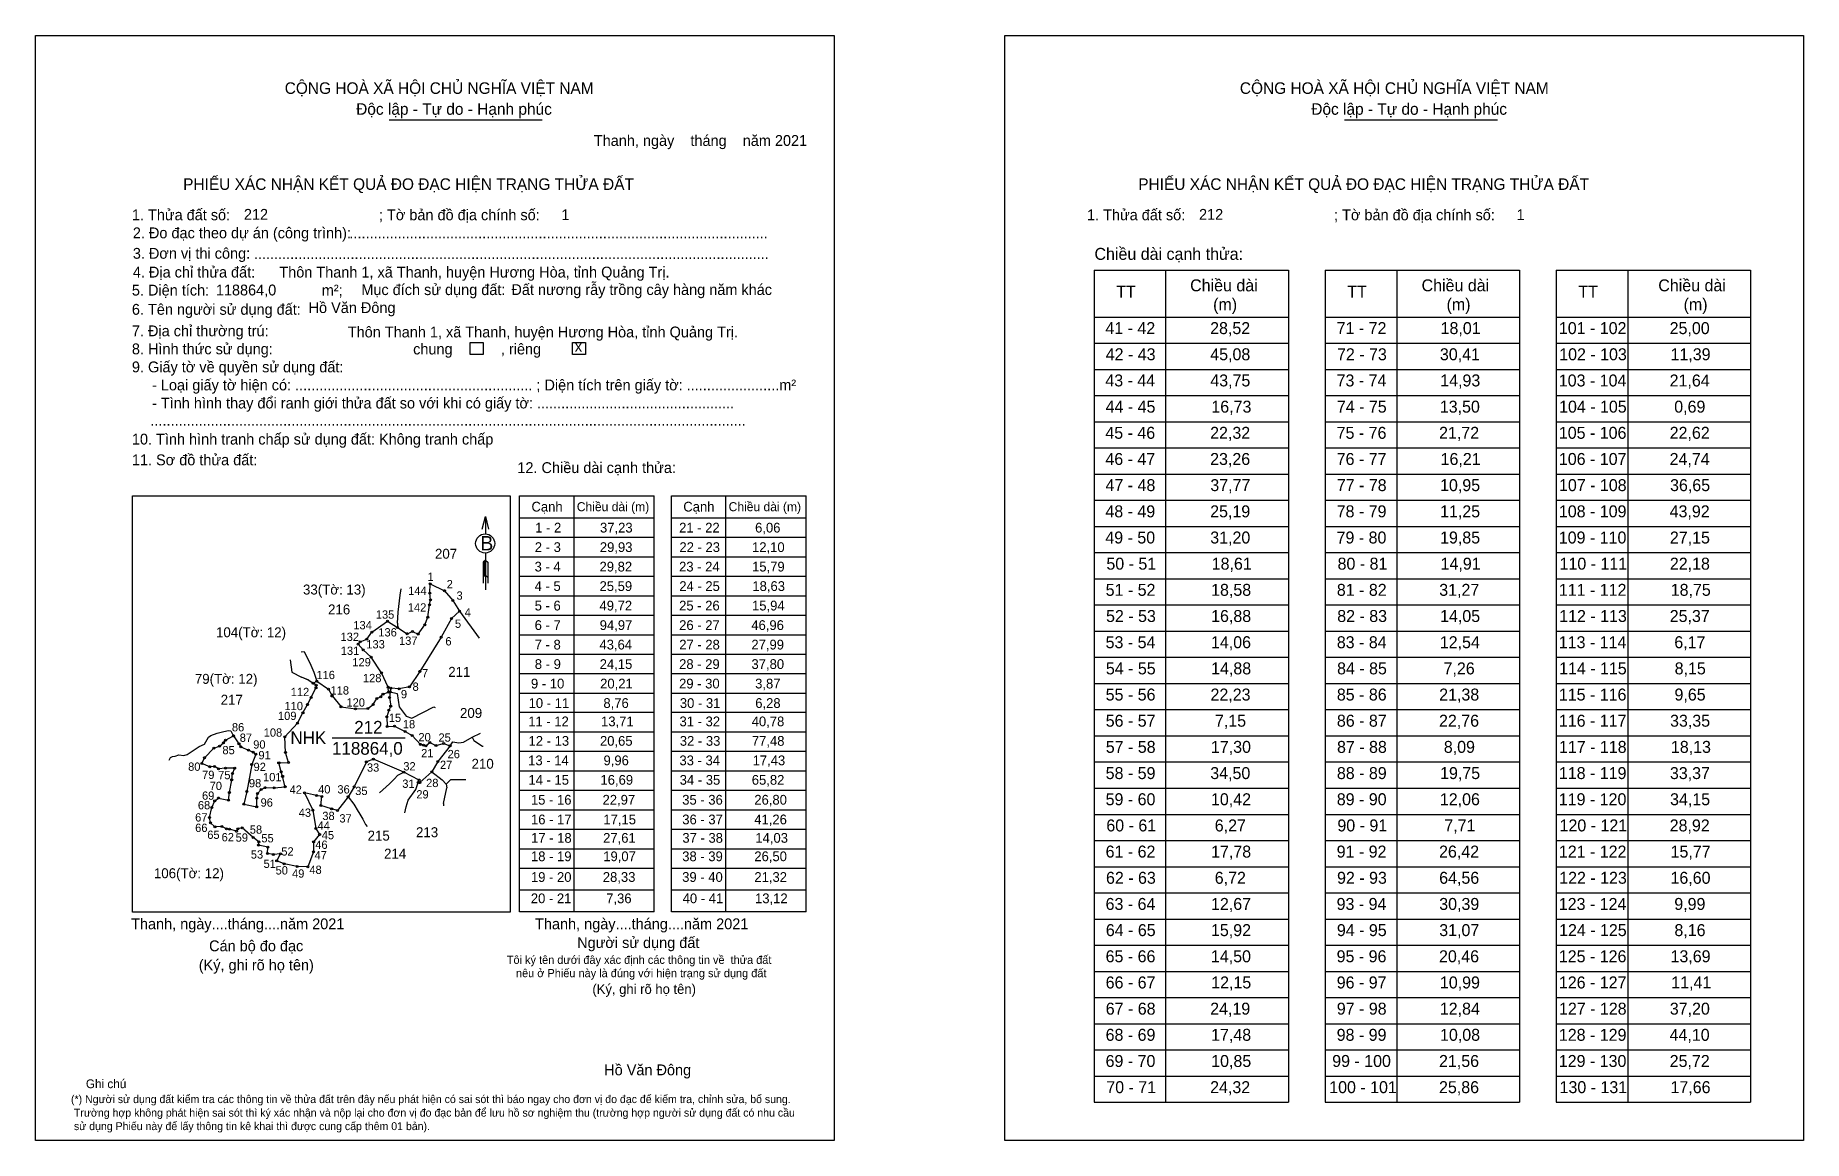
# Model space of a CAD drawing. Extents: x 544385 to 548542, y 1822215 to 1824813.
import ezdxf

# ---------------------------------------------------------------- set-up
doc = ezdxf.new("R2010")
doc.units = 0
for name, color, linetype in [('CanhThua', 7, 'Continuous'), ('kqddKhungInTrang1', 7, 'Continuous'), ('kqddKhungInTrang2', 7, 'Continuous'), ('kqddNoiDung', 7, 'Continuous'), ('kqddTemplate', 7, 'Continuous'), ('MocDinhThua', 7, 'Continuous'), ('NhanDiaChinhThua', 7, 'Continuous'), ('NhanTuCan', 7, 'Continuous'), ('RauThua', 7, 'Continuous'), ('SoHieuDinhThua', 7, 'Continuous')]:
    doc.layers.add(name, color=color, linetype=linetype)

msp = doc.modelspace()

# ---------------------------------------------------------------- linework, layer by layer
at = {"layer": 'CanhThua'}
for p, q in [((545312.9, 1823502.2), (545313.8, 1823524.3)), ((545314.4, 1823486.2), (545312.9, 1823502.2)), ((545313.8, 1823524.3), (545347.2, 1823508)), ((545347.2, 1823508), (545366.6, 1823485.2)), ((545307.9, 1823445.4), (545311.7, 1823474.5)), ((545311.7, 1823474.5), (545314.4, 1823486.2)), ((545382.2, 1823459.8), (545363.4, 1823442.5)), ((545366.6, 1823485.2), (545382.2, 1823459.8)), ((545164.5, 1823394.2), (545176.4, 1823410.7)), ((545176.4, 1823410.7), (545213.5, 1823436.1)), ((545213.5, 1823436.1), (545236.8, 1823421.3)), ((545236.8, 1823421.3), (545259.5, 1823406.9)), ((545259.5, 1823406.9), (545271.8, 1823412.1)), ((545271.8, 1823412.1), (545285.2, 1823406.1)), ((545285.2, 1823406.1), (545300.9, 1823427.7)), ((545300.9, 1823427.7), (545307.9, 1823445.4)), ((545363.4, 1823442.5), (545339.5, 1823398.9)), ((545144.2, 1823382.1), (545149.2, 1823387.5)), ((545156, 1823369), (545144.2, 1823382.1)), ((545149.2, 1823387.5), (545164.5, 1823394.2)), ((545174.9, 1823351.6), (545156, 1823369)), ((545339.5, 1823398.9), (545289, 1823318.4)), ((545199.1, 1823314.7), (545174.9, 1823351.6)), ((545038.8, 1823290.3), (545047, 1823295.5)), ((545045.5, 1823285.6), (545038.8, 1823290.3)), ((545047, 1823295.5), (545074.6, 1823276.7)), ((545214.5, 1823280.9), (545199.1, 1823314.7)), ((545289, 1823318.4), (545264.6, 1823282.2)), ((545025.3, 1823240.1), (545033.7, 1823256.8)), ((545033.7, 1823256.8), (545045.1, 1823279.5)), ((545045.1, 1823279.5), (545045.5, 1823285.6)), ((545074.6, 1823276.7), (545082.8, 1823260.5)), ((545082.8, 1823260.5), (545103.9, 1823234.7)), ((545179.5, 1823240.5), (545188.2, 1823254.7)), ((545188.2, 1823254.7), (545197.3, 1823258.7)), ((545197.3, 1823258.7), (545202.6, 1823264.9)), ((545202.6, 1823264.9), (545215.5, 1823269.5)), ((545215.5, 1823269.5), (545214.5, 1823280.9)), ((545219.2, 1823270.4), (545217.6, 1823256.8)), ((545217.6, 1823256.8), (545220.7, 1823236.3)), ((545220.8, 1823279), (545219.2, 1823270.4)), ((545240.9, 1823277.4), (545220.8, 1823279)), ((545264.6, 1823282.2), (545240.9, 1823277.4)), ((545001.6, 1823196.8), (545014.5, 1823220.7)), ((545014.5, 1823220.7), (545025.3, 1823240.1)), ((545103.9, 1823234.7), (545137.8, 1823230.4)), ((545137.8, 1823230.4), (545166.7, 1823231.3)), ((545166.7, 1823231.3), (545179.5, 1823240.5)), ((545216.3, 1823227.4), (545211.4, 1823211.5)), ((545211.4, 1823211.5), (545212.7, 1823188.5)), ((545220.7, 1823236.3), (545216.3, 1823227.4)), ((544832.3, 1823156.3), (544851.1, 1823166.5)), ((544851.1, 1823166.5), (544864, 1823147.8)), ((544971.8, 1823164.6), (545001.6, 1823196.8)), ((544973.7, 1823128), (544971.8, 1823164.6)), ((545212.7, 1823188.5), (545229.9, 1823189.4)), ((545229.9, 1823189.4), (545254.6, 1823177.1)), ((545254.6, 1823177.1), (545271, 1823167.5)), ((545271, 1823167.5), (545290.5, 1823146.8)), ((544782.9, 1823115.5), (544804.9, 1823137.7)), ((544804.9, 1823137.7), (544818.1, 1823142.8)), ((544818.1, 1823142.8), (544827.9, 1823150.5)), ((544827.9, 1823150.5), (544832.3, 1823156.3)), ((544864, 1823147.8), (544868.3, 1823141)), ((544868.3, 1823141), (544886.4, 1823132.9)), ((544886.4, 1823132.9), (544897.6, 1823128.5)), ((544903.7, 1823123.8), (544893.9, 1823099.2)), ((544897.6, 1823128.5), (544903.7, 1823123.8)), ((544980.7, 1823104.2), (544973.7, 1823128)), ((545290.5, 1823146.8), (545297.6, 1823145)), ((545297.6, 1823145), (545303.5, 1823143.6)), ((545303.5, 1823143.6), (545312.9, 1823151.1)), ((545312.9, 1823151.1), (545327.2, 1823144.3)), ((545327.2, 1823144.3), (545345.2, 1823149)), ((545360.2, 1823143.6), (545331.5, 1823106.4)), ((545345.2, 1823149), (545360.2, 1823143.6)), ((544777, 1823101.8), (544782.9, 1823115.5)), ((544795.4, 1823094.3), (544777, 1823101.8)), ((544806.7, 1823094.6), (544795.4, 1823094.3)), ((544816.1, 1823089.1), (544806.7, 1823094.6)), ((544832.2, 1823091.1), (544816.1, 1823089.1)), ((544853.9, 1823091), (544832.2, 1823091.1)), ((544846.9, 1823063.6), (544849, 1823078.4)), ((544849, 1823078.4), (544853.9, 1823091)), ((544893.9, 1823099.2), (544882.3, 1823035.7)), ((544957.4, 1823103.3), (544958.1, 1823103.5)), ((544963.1, 1823082.4), (544957.4, 1823103.3)), ((544958.1, 1823103.5), (544980.7, 1823104.2)), ((544966.7, 1823071.6), (544963.1, 1823082.4)), ((545163.5, 1823106), (545134.8, 1823046.7)), ((545179.9, 1823111.8), (545163.5, 1823106)), ((545251.3, 1823081.7), (545179.9, 1823111.8)), ((545287.5, 1823063), (545251.3, 1823081.7)), ((545317.4, 1823082.3), (545289.4, 1823056.8)), ((545331.5, 1823106.4), (545317.4, 1823082.3)), ((544841.4, 1823033.7), (544846.9, 1823063.6)), ((544907.5, 1823031.4), (544916.1, 1823040.9)), ((544916.1, 1823040.9), (544925.3, 1823045)), ((544925.3, 1823045), (544946.8, 1823044.7)), ((544946.8, 1823044.7), (544972.5, 1823047.3)), ((544972.5, 1823047.3), (544966.7, 1823071.6)), ((545134.8, 1823046.7), (545120.8, 1823023.8)), ((545285.6, 1823057), (545287.5, 1823063)), ((545289.4, 1823056.8), (545285.6, 1823057)), ((544794.9, 1822974.5), (544800.5, 1822998.1)), ((544800.5, 1822998.1), (544806.9, 1823014.3)), ((544806.9, 1823014.3), (544815.8, 1823020.7)), ((544815.8, 1823020.7), (544839.6, 1823015.8)), ((544839.6, 1823015.8), (544841.4, 1823033.7)), ((544882.3, 1823035.7), (544875.3, 1823006.2)), ((544875.3, 1823006.2), (544905.7, 1823000)), ((544905.7, 1823000), (544906, 1823020.5)), ((544906, 1823020.5), (544907.5, 1823031.4)), ((545046, 1823026.6), (545018.2, 1823032.8)), ((545018.2, 1823032.8), (545037.6, 1822992.1)), ((545058.9, 1823024.4), (545046, 1823026.6)), ((545056.6, 1823003.2), (545058.9, 1823024.4)), ((545081.9, 1822995.3), (545056.6, 1823003.2)), ((545095.4, 1822991.4), (545081.9, 1822995.3)), ((545120.8, 1823023.8), (545095.4, 1822991.4)), ((544797, 1822962.6), (544794.9, 1822974.5)), ((544807.6, 1822952.7), (544797, 1822962.6)), ((544823.5, 1822954), (544807.6, 1822952.7)), ((544834.9, 1822948.4), (544823.5, 1822954)), ((545037.6, 1822992.1), (545044.9, 1822949)), ((544841.6, 1822947.7), (544834.9, 1822948.4)), ((544858.5, 1822942.4), (544841.6, 1822947.7)), ((544861.4, 1822948), (544858.5, 1822942.4)), ((544871.5, 1822950.7), (544861.4, 1822948)), ((544897.3, 1822927.9), (544871.5, 1822950.7)), ((544911, 1822917.3), (544897.3, 1822927.9)), ((544910, 1822910.2), (544911, 1822917.3)), ((545039.6, 1822917.5), (545039.3, 1822894.2)), ((545053.7, 1822934.8), (545039.6, 1822917.5)), ((545044.9, 1822949), (545053.7, 1822934.8)), ((544931.7, 1822905.3), (544910, 1822910.2)), ((544930.9, 1822890.4), (544931.7, 1822905.3)), ((544944.8, 1822887.8), (544930.9, 1822890.4)), ((544961.6, 1822889.2), (544944.8, 1822887.8)), ((544952.7, 1822872.9), (544961.6, 1822889.2)), ((544970.1, 1822866.2), (544952.7, 1822872.9)), ((545039.3, 1822894.2), (545025.8, 1822859)), ((545000.6, 1822859.9), (544970.1, 1822866.2)), ((545025.8, 1822859), (545000.6, 1822859.9))]:
    msp.add_line(p, q, dxfattribs=at)
at = {"layer": 'kqddKhungInTrang1'}
msp.add_lwpolyline([(544385.3, 1824813.2), (546263.6, 1824813.2), (546263.6, 1822215.4), (544385.3, 1822215.4)], close=True, dxfattribs=at)
at = {"layer": 'kqddKhungInTrang2'}
msp.add_lwpolyline([(546664.3, 1824813.2), (548542.5, 1824813.2), (548542.5, 1822215.4), (546664.3, 1822215.4)], close=True, dxfattribs=at)
at = {"layer": 'kqddTemplate'}
for p, q in [((545217.3, 1824614.4), (545577, 1824614.4)), ((547462.7, 1824614.4), (547822.4, 1824614.4)), ((546874.5, 1824261.3), (547331.2, 1824261.3)), ((546874.5, 1824261.3), (546874.5, 1822305.6)), ((547042.6, 1824261.3), (547042.6, 1822305.6)), ((547331.2, 1824261.3), (547331.2, 1822305.6)), ((547417.7, 1824261.3), (547417.7, 1822305.6)), ((547417.7, 1824261.3), (547874.4, 1824261.3)), ((547585.8, 1824261.3), (547585.8, 1822305.6)), ((547874.4, 1824261.3), (547874.4, 1822305.6)), ((547961, 1824261.3), (547961, 1822305.6)), ((547961, 1824261.3), (548417.6, 1824261.3)), ((548129, 1824261.3), (548129, 1822305.6)), ((548417.6, 1824261.3), (548417.6, 1822305.6)), ((546874.5, 1824151.2), (547331.2, 1824151.2)), ((547417.7, 1824151.2), (547874.4, 1824151.2)), ((547961, 1824151.2), (548417.6, 1824151.2)), ((546874.5, 1824089.7), (547331.2, 1824089.7)), ((547417.7, 1824089.7), (547874.4, 1824089.7)), ((547961, 1824089.7), (548417.6, 1824089.7)), ((546874.5, 1824028.2), (547331.2, 1824028.2)), ((547417.7, 1824028.2), (547874.4, 1824028.2)), ((547961, 1824028.2), (548417.6, 1824028.2)), ((546874.5, 1823966.7), (547331.2, 1823966.7)), ((547417.7, 1823966.7), (547874.4, 1823966.7)), ((547961, 1823966.7), (548417.6, 1823966.7)), ((546874.5, 1823905.1), (547331.2, 1823905.1)), ((547417.7, 1823905.1), (547874.4, 1823905.1)), ((547961, 1823905.1), (548417.6, 1823905.1)), ((546874.5, 1823843.6), (547331.2, 1823843.6)), ((547417.7, 1823843.6), (547874.4, 1823843.6)), ((547961, 1823843.6), (548417.6, 1823843.6)), ((546874.5, 1823782.1), (547331.2, 1823782.1)), ((547417.7, 1823782.1), (547874.4, 1823782.1)), ((547961, 1823782.1), (548417.6, 1823782.1)), ((545523.9, 1823730.6), (545840.3, 1823730.6)), ((545523.9, 1822753), (545523.9, 1823730.6)), ((545651.1, 1823730.6), (545651.1, 1822753)), ((545840.3, 1822753), (545840.3, 1823730.6)), ((545880.8, 1823730.6), (546197.2, 1823730.6)), ((545880.8, 1822753), (545880.8, 1823730.6)), ((546008.1, 1823730.6), (546008.1, 1822753)), ((546197.2, 1822753), (546197.2, 1823730.6)), ((546874.5, 1823720.6), (547331.2, 1823720.6)), ((547417.7, 1823720.6), (547874.4, 1823720.6)), ((547961, 1823720.6), (548417.6, 1823720.6)), ((545443.3, 1823682.6), (545443.3, 1823641.6)), ((545523.9, 1823679.5), (545840.3, 1823679.5)), ((545880.8, 1823679.5), (546197.2, 1823679.5)), ((545523.9, 1823633.7), (545840.3, 1823633.7)), ((545880.8, 1823633.7), (546197.2, 1823633.7)), ((546874.5, 1823659.1), (547331.2, 1823659.1)), ((547417.7, 1823659.1), (547874.4, 1823659.1)), ((547961, 1823659.1), (548417.6, 1823659.1)), ((545443.4, 1823579.9), (545438.2, 1823574.9)), ((545443.4, 1823577.6), (545438.2, 1823572.5)), ((545443.4, 1823596.5), (545443.5, 1823510.1)), ((545443.4, 1823579.9), (545448.8, 1823574.9)), ((545523.9, 1823587.8), (545840.3, 1823587.8)), ((545880.8, 1823587.8), (546197.2, 1823587.8)), ((546874.5, 1823597.5), (547331.2, 1823597.5)), ((547417.7, 1823597.5), (547874.4, 1823597.5)), ((547961, 1823597.5), (548417.6, 1823597.5)), ((545443.4, 1823575.2), (545438.2, 1823570.2)), ((545438.2, 1823574.9), (545438.2, 1823525.4)), ((545443.4, 1823572.9), (545438.2, 1823567.9)), ((545443.4, 1823570.6), (545438.2, 1823565.5)), ((545443.4, 1823568.2), (545438.2, 1823563.2)), ((545443.5, 1823565.9), (545438.2, 1823560.8)), ((545443.5, 1823563.5), (545438.2, 1823558.5)), ((545443.5, 1823561.2), (545438.2, 1823556.1)), ((545443.5, 1823558.8), (545438.2, 1823553.8)), ((545443.5, 1823556.5), (545438.2, 1823551.4)), ((545443.5, 1823554.2), (545438.2, 1823549.1)), ((545443.5, 1823551.8), (545438.2, 1823546.8)), ((545443.5, 1823549.5), (545438.2, 1823544.4)), ((545443.5, 1823547.1), (545438.2, 1823542.1)), ((545443.5, 1823544.8), (545438.2, 1823539.7)), ((545443.5, 1823544.8), (545448.8, 1823539.7)), ((545448.8, 1823574.9), (545448.8, 1823525.4)), ((545523.9, 1823542), (545840.3, 1823542)), ((545880.8, 1823542), (546197.2, 1823542)), ((546874.5, 1823536), (547331.2, 1823536)), ((547417.7, 1823536), (547874.4, 1823536)), ((547961, 1823536), (548417.6, 1823536)), ((545523.9, 1823496.2), (545840.3, 1823496.2)), ((545880.8, 1823496.2), (546197.2, 1823496.2)), ((546874.5, 1823474.5), (547331.2, 1823474.5)), ((547417.7, 1823474.5), (547874.4, 1823474.5)), ((547961, 1823474.5), (548417.6, 1823474.5)), ((545523.9, 1823450.4), (545840.3, 1823450.4)), ((545880.8, 1823450.4), (546197.2, 1823450.4)), ((546874.5, 1823413), (547331.2, 1823413)), ((547417.7, 1823413), (547874.4, 1823413)), ((547961, 1823413), (548417.6, 1823413)), ((545523.9, 1823404.6), (545840.3, 1823404.6)), ((545880.8, 1823404.6), (546197.2, 1823404.6)), ((545523.9, 1823358.8), (545840.3, 1823358.8)), ((545880.8, 1823358.8), (546197.2, 1823358.8)), ((546874.5, 1823351.5), (547331.2, 1823351.5)), ((547417.7, 1823351.5), (547874.4, 1823351.5)), ((547961, 1823351.4), (548417.6, 1823351.4)), ((545523.9, 1823313), (545840.3, 1823313)), ((545880.8, 1823313), (546197.2, 1823313)), ((546874.5, 1823289.9), (547331.2, 1823289.9)), ((547417.7, 1823289.9), (547874.4, 1823289.9)), ((547961, 1823289.9), (548417.6, 1823289.9)), ((545523.9, 1823267.2), (545840.3, 1823267.2)), ((545880.8, 1823267.2), (546197.2, 1823267.2)), ((545840.3, 1823221.3), (545523.9, 1823221.3)), ((546197.2, 1823221.3), (545880.8, 1823221.3)), ((546874.5, 1823228.4), (547331.2, 1823228.4)), ((547417.7, 1823228.4), (547874.4, 1823228.4)), ((547961, 1823228.4), (548417.6, 1823228.4)), ((545840.3, 1823175.5), (545523.9, 1823175.5)), ((546197.2, 1823175.5), (545880.8, 1823175.5)), ((546874.5, 1823166.9), (547331.2, 1823166.9)), ((547417.7, 1823166.9), (547874.4, 1823166.9)), ((547961, 1823166.9), (548417.6, 1823166.9)), ((545840.3, 1823129.7), (545523.9, 1823129.7)), ((546197.2, 1823129.7), (545880.8, 1823129.7)), ((545840.3, 1823083.9), (545523.9, 1823083.9)), ((546197.2, 1823083.9), (545880.8, 1823083.9)), ((546874.5, 1823105.4), (547331.2, 1823105.4)), ((547417.7, 1823105.4), (547874.4, 1823105.4)), ((547961, 1823105.4), (548417.6, 1823105.4)), ((545840.3, 1823038.1), (545523.9, 1823038.1)), ((546197.2, 1823038.1), (545880.8, 1823038.1)), ((546874.5, 1823043.8), (547331.2, 1823043.8)), ((547417.7, 1823043.8), (547874.4, 1823043.8)), ((547961, 1823043.8), (548417.6, 1823043.8)), ((545840.3, 1822992.3), (545523.9, 1822992.3)), ((546197.2, 1822992.3), (545880.8, 1822992.3)), ((546874.5, 1822982.3), (547331.2, 1822982.3)), ((547417.7, 1822982.3), (547874.4, 1822982.3)), ((547961, 1822982.3), (548417.6, 1822982.3)), ((545840.3, 1822946.5), (545523.9, 1822946.5)), ((546197.2, 1822946.5), (545880.8, 1822946.5)), ((546874.5, 1822920.8), (547331.2, 1822920.8)), ((547417.7, 1822920.8), (547874.4, 1822920.8)), ((547961, 1822920.8), (548417.6, 1822920.8)), ((545840.3, 1822900.6), (545523.9, 1822900.6)), ((546197.2, 1822900.6), (545880.8, 1822900.6)), ((545840.3, 1822854.8), (545523.9, 1822854.8)), ((546197.2, 1822854.8), (545880.8, 1822854.8)), ((546874.5, 1822859.3), (547331.2, 1822859.3)), ((547417.7, 1822859.3), (547874.4, 1822859.3)), ((547961, 1822859.3), (548417.6, 1822859.3)), ((545840.3, 1822803.9), (545523.9, 1822803.9)), ((546197.2, 1822803.9), (545880.8, 1822803.9)), ((546874.5, 1822797.8), (547331.2, 1822797.8)), ((547417.7, 1822797.8), (547874.4, 1822797.8)), ((547961, 1822797.8), (548417.6, 1822797.8)), ((545840.3, 1822753), (545523.9, 1822753)), ((546197.2, 1822753), (545880.8, 1822753)), ((546874.5, 1822736.2), (547331.2, 1822736.2)), ((547417.7, 1822736.2), (547874.4, 1822736.2)), ((547961, 1822736.2), (548417.6, 1822736.2)), ((546874.5, 1822674.7), (547331.2, 1822674.7)), ((547417.7, 1822674.7), (547874.4, 1822674.7)), ((547961, 1822674.7), (548417.6, 1822674.7)), ((546874.5, 1822613.2), (547331.2, 1822613.2)), ((547417.7, 1822613.2), (547874.4, 1822613.2)), ((547961, 1822613.2), (548417.6, 1822613.2)), ((546874.5, 1822551.7), (547331.2, 1822551.7)), ((547417.7, 1822551.7), (547874.4, 1822551.7)), ((547961, 1822551.7), (548417.6, 1822551.7)), ((546874.5, 1822490.2), (547331.2, 1822490.2)), ((547417.7, 1822490.2), (547874.4, 1822490.2)), ((547961, 1822490.2), (548417.6, 1822490.2)), ((546874.5, 1822428.6), (547331.2, 1822428.6)), ((547417.7, 1822428.6), (547874.4, 1822428.6)), ((547961, 1822428.6), (548417.6, 1822428.6)), ((546874.5, 1822367.1), (547331.2, 1822367.1)), ((547417.7, 1822367.1), (547874.4, 1822367.1)), ((547961, 1822367.1), (548417.6, 1822367.1)), ((546874.5, 1822305.6), (547331.2, 1822305.6)), ((547417.7, 1822305.6), (547874.4, 1822305.6)), ((547961, 1822305.6), (548417.6, 1822305.6))]:
    msp.add_line(p, q, dxfattribs=at)
for points in [[(545407.7, 1824091.7), (545438.2, 1824091.7), (545438.2, 1824063.3), (545407.7, 1824063.3)], [(545648, 1824091.7), (545678.6, 1824091.7), (545678.6, 1824063.3), (545648, 1824063.3)], [(544613.9, 1823730.6), (545501.3, 1823730.6), (545501.3, 1822752.2), (544613.9, 1822752.2)]]:
    msp.add_lwpolyline(points, close=True, dxfattribs=at)
msp.add_lwpolyline([(545435.9, 1823652.9), (545443.3, 1823682.6), (545450.7, 1823652.9)], dxfattribs=at)
msp.add_circle((545442.8, 1823619), 22.5, dxfattribs=at)
at = {"layer": 'MocDinhThua'}
for centre in [(545312.9, 1823502.2), (545313.8, 1823524.3), (545347.2, 1823508), (545311.7, 1823474.5), (545314.4, 1823486.2), (545366.6, 1823485.2), (545382.2, 1823459.8), (545176.4, 1823410.7), (545213.5, 1823436.1), (545236.8, 1823421.3), (545271.8, 1823412.1), (545300.9, 1823427.7), (545307.9, 1823445.4), (545363.4, 1823442.5), (545144.2, 1823382.1), (545149.2, 1823387.5), (545156, 1823369), (545164.5, 1823394.2), (545259.5, 1823406.9), (545285.2, 1823406.1), (545339.5, 1823398.9), (545174.9, 1823351.6), (545038.8, 1823290.3), (545045.5, 1823285.6), (545047, 1823295.5), (545199.1, 1823314.7), (545289, 1823318.4), (545033.7, 1823256.8), (545045.1, 1823279.5), (545074.6, 1823276.7), (545082.8, 1823260.5), (545188.2, 1823254.7), (545197.3, 1823258.7), (545202.6, 1823264.9), (545214.5, 1823280.9), (545215.5, 1823269.5), (545217.6, 1823256.8), (545219.2, 1823270.4), (545220.8, 1823279), (545240.9, 1823277.4), (545264.6, 1823282.2), (545014.5, 1823220.7), (545025.3, 1823240.1), (545103.9, 1823234.7), (545137.8, 1823230.4), (545166.7, 1823231.3), (545179.5, 1823240.5), (545211.4, 1823211.5), (545216.3, 1823227.4), (545220.7, 1823236.3), (544851.1, 1823166.5), (544971.8, 1823164.6), (545001.6, 1823196.8), (545212.7, 1823188.5), (545229.9, 1823189.4), (545254.6, 1823177.1), (545271, 1823167.5), (544804.9, 1823137.7), (544818.1, 1823142.8), (544827.9, 1823150.5), (544832.3, 1823156.3), (544864, 1823147.8), (544868.3, 1823141), (544886.4, 1823132.9), (544897.6, 1823128.5), (544903.7, 1823123.8), (544973.7, 1823128), (545290.5, 1823146.8), (545297.6, 1823145), (545303.5, 1823143.6), (545312.9, 1823151.1), (545327.2, 1823144.3), (545345.2, 1823149), (545360.2, 1823143.6), (544777, 1823101.8), (544782.9, 1823115.5), (544795.4, 1823094.3), (544806.7, 1823094.6), (544816.1, 1823089.1), (544832.2, 1823091.1), (544849, 1823078.4), (544853.9, 1823091), (544893.9, 1823099.2), (544957.4, 1823103.3), (544958.1, 1823103.5), (544963.1, 1823082.4), (544980.7, 1823104.2), (545163.5, 1823106), (545179.9, 1823111.8), (545251.3, 1823081.7), (545317.4, 1823082.3), (545331.5, 1823106.4), (544846.9, 1823063.6), (544882.3, 1823035.7), (544916.1, 1823040.9), (544925.3, 1823045), (544946.8, 1823044.7), (544966.7, 1823071.6), (544972.5, 1823047.3), (545134.8, 1823046.7), (545285.6, 1823057), (545287.5, 1823063), (545289.4, 1823056.8), (544800.5, 1822998.1), (544806.9, 1823014.3), (544815.8, 1823020.7), (544839.6, 1823015.8), (544841.4, 1823033.7), (544875.3, 1823006.2), (544905.7, 1823000), (544906, 1823020.5), (544907.5, 1823031.4), (545018.2, 1823032.8), (545046, 1823026.6), (545056.6, 1823003.2), (545058.9, 1823024.4), (545081.9, 1822995.3), (545120.8, 1823023.8), (544794.9, 1822974.5), (544797, 1822962.6), (544807.6, 1822952.7), (544823.5, 1822954), (545037.6, 1822992.1), (545095.4, 1822991.4), (544834.9, 1822948.4), (544841.6, 1822947.7), (544858.5, 1822942.4), (544861.4, 1822948), (544871.5, 1822950.7), (544897.3, 1822927.9), (544910, 1822910.2), (544911, 1822917.3), (545039.6, 1822917.5), (545044.9, 1822949), (545053.7, 1822934.8), (544930.9, 1822890.4), (544931.7, 1822905.3), (544944.8, 1822887.8), (544952.7, 1822872.9), (544961.6, 1822889.2), (545039.3, 1822894.2), (544970.1, 1822866.2), (545000.6, 1822859.9), (545025.8, 1822859)]:
    msp.add_circle(centre, 2.34, dxfattribs=at)
at = {"layer": 'NhanDiaChinhThua'}
msp.add_line((545082.8, 1823162.2), (545254.4, 1823162.2), dxfattribs=at)
at = {"layer": 'RauThua'}
for p, q in [((545238.6, 1823457.3), (545243, 1823497.6)), ((545243, 1823497.6), (545245.7, 1823512.4)), ((545236.4, 1823431.9), (545238.6, 1823457.3)), ((545382.2, 1823459.8), (545428.7, 1823396.7)), ((545236.4, 1823431.9), (545236.8, 1823421.3)), ((544984.3, 1823345.8), (544988.1, 1823316.6)), ((544984.3, 1823345.8), (544988.1, 1823316.6)), ((545010.6, 1823363.9), (545017.1, 1823364.8)), ((545010.6, 1823363.9), (545017.1, 1823364.8)), ((545017.1, 1823364.8), (545033, 1823332.9)), ((545017.1, 1823364.8), (545033, 1823332.9)), ((545033, 1823332.9), (545040.3, 1823316.8)), ((545033, 1823332.9), (545040.3, 1823316.8)), ((544988.1, 1823316.6), (545010.9, 1823305.1)), ((544988.1, 1823316.6), (545010.9, 1823305.1)), ((545010.5, 1823305.3), (545028.1, 1823298)), ((545010.5, 1823305.3), (545010.9, 1823305.1)), ((545010.5, 1823305.3), (545010.9, 1823305.1)), ((545010.5, 1823305.3), (545027.1, 1823298.4)), ((545028.1, 1823298), (545038.8, 1823290.3)), ((545040.3, 1823316.8), (545042.7, 1823309.1)), ((545040.3, 1823316.8), (545047, 1823295.5)), ((545219.2, 1823270.4), (545235.6, 1823266.4)), ((545235.6, 1823266.4), (545240.7, 1823235.2)), ((545240.7, 1823235.2), (545256.9, 1823213.4)), ((545256.9, 1823213.4), (545270.3, 1823208.7)), ((545270.3, 1823208.7), (545322.5, 1823235.3)), ((545322.5, 1823235.3), (545324.9, 1823233.5)), ((544782.8, 1823147.2), (544792.3, 1823163.5)), ((544792.3, 1823163.5), (544797.8, 1823167.6)), ((544797.8, 1823167.6), (544812.4, 1823173.4)), ((544812.4, 1823173.4), (544821.8, 1823175.4)), ((544821.8, 1823175.4), (544838.6, 1823179.5)), ((544838.6, 1823179.5), (544844.8, 1823178.3)), ((544844.8, 1823178.3), (544849.5, 1823168.9)), ((544849.5, 1823168.9), (544851.1, 1823166.5)), ((545392, 1823151.7), (545412.4, 1823163.7)), ((545392, 1823151.7), (545412.4, 1823163.7)), ((545412.4, 1823163.7), (545431.9, 1823173.3)), ((545412.4, 1823163.7), (545415.8, 1823155.6)), ((544714.4, 1823119.4), (544722.7, 1823122.1)), ((544722.7, 1823122.1), (544734.3, 1823120.8)), ((544734.3, 1823120.8), (544742.6, 1823122.9)), ((544742.6, 1823122.9), (544770.4, 1823141.7)), ((544770.4, 1823141.7), (544782.8, 1823147.2)), ((545360.2, 1823143.6), (545366.6, 1823152.7)), ((545360.2, 1823143.6), (545366.6, 1823152.7)), ((545366.6, 1823152.7), (545380.8, 1823150.1)), ((545366.6, 1823152.7), (545380.8, 1823150.1)), ((545380.8, 1823150.1), (545392, 1823151.7)), ((545380.8, 1823150.1), (545392, 1823151.7)), ((545415.8, 1823155.6), (545436.9, 1823142.6)), ((545436.9, 1823142.6), (545437.8, 1823142.7)), ((544699.9, 1823109.7), (544703.4, 1823115.9)), ((544703.4, 1823115.9), (544707.5, 1823118)), ((544707.5, 1823118), (544714.4, 1823119.4)), ((545237.7, 1823074), (545251.3, 1823081.7)), ((545237.7, 1823074), (545251.3, 1823081.7)), ((545237.7, 1823074), (545251.3, 1823081.7)), ((545317.4, 1823082.3), (545341.8, 1823063.2)), ((545317.4, 1823082.3), (545341.8, 1823063.2)), ((545194.2, 1823032.7), (545217.8, 1823054.3)), ((545194.2, 1823032.7), (545217.8, 1823054.3)), ((545194.2, 1823032.7), (545217.8, 1823054.3)), ((545217.8, 1823054.3), (545229.1, 1823064.8)), ((545217.8, 1823054.3), (545229.1, 1823064.8)), ((545217.8, 1823054.3), (545229.1, 1823064.8)), ((545229.1, 1823064.8), (545237.7, 1823074)), ((545229.1, 1823064.8), (545237.7, 1823074)), ((545229.1, 1823064.8), (545237.7, 1823074)), ((545261.8, 1823015.7), (545280.2, 1823040.4)), ((545280.2, 1823040.4), (545285.6, 1823057)), ((545341.8, 1823063.2), (545351.5, 1823053.6)), ((545341.8, 1823063.2), (545351.5, 1823053.6)), ((545344.7, 1823007.4), (545352.7, 1823044.4)), ((545351.5, 1823053.6), (545361.9, 1823064.3)), ((545351.5, 1823053.6), (545352.7, 1823044.4)), ((545361.9, 1823064.3), (545397.6, 1823064.5)), ((545120.8, 1823023.8), (545134.2, 1823006)), ((545120.8, 1823023.8), (545134.2, 1823006)), ((545134.2, 1823006), (545143.9, 1822989.2)), ((545134.2, 1823006), (545143.9, 1822989.2)), ((545253.7, 1822986.1), (545257.2, 1823000)), ((545257.2, 1823000), (545261.8, 1823015.7)), ((545344.7, 1823007.4), (545345.2, 1823002.2)), ((545143.9, 1822989.2), (545145.6, 1822986.3)), ((545145.6, 1822986.3), (545155.1, 1822970.8)), ((545155.1, 1822970.8), (545161.8, 1822958.3)), ((545161.8, 1822958.3), (545165.1, 1822954))]:
    msp.add_line(p, q, dxfattribs=at)

# ---------------------------------------------------------------- texts
at = {"layer": 'kqddNoiDung'}
for s, height, p in [('Thanh, ngày    tháng    năm 2021  ', 25.452, (545698.3, 1824553.4)), ('212', 25.45, (544875.6, 1824379.8)), ('1', 25.5, (545622.1, 1824379)), ('212', 25.45, (547121.1, 1824379.8)), ('1', 25.5, (547867.5, 1824379)), ('........................................................................................................', 25.4518, (545123.7, 1824335.9)), ('................................................................................................................................', 25.4518, (544899.2, 1824287.7)), ('118864,0', 25.45, (544809.7, 1824202)), ('Đất nương rẫy trồng cây hàng năm khác', 25.452, (545504.5, 1824203)), ('Hồ Văn Đông', 25.452, (545027.7, 1824160.6)), ('Thôn Thanh 1, xã Thanh, huyện Hương Hòa, tỉnh Quảng Trị.', 25.452, (545119.9, 1824103.3)), ('41 - 42', 28.12, (546901, 1824111.1)), ('28,52', 28.12, (547147.2, 1824111.1)), ('71 - 72', 28.12, (547444.6, 1824111.1)), ('18,01', 28.12, (547689, 1824111.1)), ('101 - 102', 28.12, (547967.1, 1824111.1)), ('25,00', 28.12, (548227.5, 1824111.1)), ('x', 25.5, (545653.6, 1824069.9)), ('42 - 43', 28.12, (546901.8, 1824049.6)), ('45,08', 28.12, (547147.5, 1824049.6)), ('72 - 73', 28.12, (547445.5, 1824049.6)), ('30,41', 28.12, (547687.4, 1824049.6)), ('102 - 103', 28.12, (547967.9, 1824049.6)), ('11,39', 28.12, (548229.6, 1824049.6)), ('43 - 44', 28.12, (546900.8, 1823988.1)), ('43,75', 28.12, (547147.6, 1823988.1)), ('73 - 74', 28.12, (547444.5, 1823988.1)), ('14,93', 28.12, (547688.2, 1823988.1)), ('103 - 104', 28.12, (547966.9, 1823988)), ('21,64', 28.12, (548227.5, 1823988)), ('44 - 45', 28.12, (546901.5, 1823926.5)), ('16,73', 28.12, (547150.1, 1823926.5)), ('74 - 75', 28.12, (547445.2, 1823926.5)), ('13,50', 28.12, (547687.2, 1823926.5)), ('104 - 105', 28.12, (547967.6, 1823926.5)), ('0,69', 28.12, (548238.3, 1823926.5)), ('45 - 46', 28.12, (546900.9, 1823865)), ('22,32', 28.12, (547147.2, 1823865)), ('75 - 76', 28.12, (547444.6, 1823865)), ('21,72', 28.12, (547685.4, 1823865)), ('105 - 106', 28.12, (547967, 1823865)), ('22,62', 28.12, (548227.6, 1823865)), ('46 - 47', 28.12, (546901, 1823803.5)), ('23,26', 28.12, (547147.2, 1823803.5)), ('76 - 77', 28.12, (547444.7, 1823803.5)), ('16,21', 28.12, (547689, 1823803.5)), ('106 - 107', 28.12, (547967.1, 1823803.5)), ('24,74', 28.12, (548227.5, 1823803.5)), ('47 - 48', 28.12, (546901.3, 1823742)), ('37,77', 28.12, (547147.7, 1823742)), ('77 - 78', 28.12, (547445, 1823742)), ('10,95', 28.12, (547687.8, 1823742)), ('107 - 108', 28.12, (547967.4, 1823742)), ('36,65', 28.12, (548228.5, 1823742)), ('48 - 49', 28.12, (546901, 1823680.4)), ('25,19', 28.12, (547147.3, 1823680.4)), ('78 - 79', 28.12, (547444.7, 1823680.4)), ('11,25', 28.12, (547687.8, 1823680.4)), ('108 - 109', 28.12, (547967.1, 1823680.4)), ('43,92', 28.12, (548227.5, 1823680.4)), ('1 - 2', 22.91, (545560.4, 1823644.7)), ('37,23', 22.91, (545712.8, 1823644.7)), ('21 - 22', 22.91, (545898.8, 1823644.7)), ('6,06', 22.91, (546077.4, 1823644.7)), ('2 - 3', 22.91, (545559.5, 1823598.9)), ('29,93', 22.91, (545712.4, 1823598.9)), ('22 - 23', 22.91, (545899.5, 1823598.9)), ('12,10', 22.91, (546070.2, 1823598.9)), ('49 - 50', 28.12, (546900.8, 1823618.9)), ('31,20', 28.12, (547147.5, 1823618.9)), ('79 - 80', 28.12, (547444.5, 1823618.9)), ('19,85', 28.12, (547687.8, 1823618.9)), ('109 - 110', 28.12, (547966.9, 1823618.9)), ('27,15', 28.12, (548228.1, 1823618.9)), ('50 - 51', 28.12, (546903.3, 1823557.4)), ('18,61', 28.12, (547150.9, 1823557.4)), ('80 - 81', 28.12, (547446.8, 1823557.4)), ('14,91', 28.12, (547689, 1823557.4)), ('110 - 111', 28.12, (547968.7, 1823557.4)), ('22,18', 28.12, (548228, 1823557.4)), ('3 - 4', 22.91, (545559, 1823553.1)), ('29,82', 22.91, (545711.7, 1823553.1)), ('23 - 24', 22.91, (545898.7, 1823553.1)), ('15,79', 22.91, (546070.3, 1823553.1)), ('4 - 5', 22.91, (545559.1, 1823507.3)), ('25,59', 22.91, (545711.7, 1823507.3)), ('24 - 25', 22.91, (545899.2, 1823507.3)), ('18,63', 22.91, (546071, 1823507.3)), ('51 - 52', 28.12, (546901.6, 1823495.9)), ('18,58', 28.12, (547149.5, 1823495.9)), ('81 - 82', 28.12, (547445.1, 1823495.9)), ('31,27', 28.12, (547685.8, 1823495.9)), ('111 - 112', 28.12, (547967.1, 1823495.9)), ('18,75', 28.12, (548230.1, 1823495.9)), ('5 - 6', 22.91, (545559.2, 1823461.5)), ('49,72', 22.91, (545711.6, 1823461.5)), ('25 - 26', 22.91, (545898.8, 1823461.5)), ('15,94', 22.91, (546070.2, 1823461.5)), ('52 - 53', 28.12, (546902.5, 1823434.4)), ('16,88', 28.12, (547149.5, 1823434.4)), ('82 - 83', 28.12, (547446, 1823434.4)), ('14,05', 28.12, (547687.8, 1823434.4)), ('112 - 113', 28.12, (547967.9, 1823434.4)), ('25,37', 28.12, (548227.7, 1823434.4)), ('6 - 7', 22.91, (545559.2, 1823415.6)), ('94,97', 22.91, (545712.1, 1823415.6)), ('26 - 27', 22.91, (545898.9, 1823415.6)), ('46,96', 22.91, (546068.5, 1823415.6)), ('7 - 8', 22.91, (545559.3, 1823369.8)), ('43,64', 22.91, (545711.5, 1823369.8)), ('27 - 28', 22.91, (545899.1, 1823369.8)), ('27,99', 22.91, (546068.7, 1823369.8)), ('53 - 54', 28.12, (546901.5, 1823372.8)), ('14,06', 28.12, (547149.2, 1823372.8)), ('83 - 84', 28.12, (547445, 1823372.8)), ('12,54', 28.12, (547687.2, 1823372.8)), ('113 - 114', 28.12, (547966.9, 1823372.8)), ('6,17', 28.12, (548238.5, 1823372.8)), ('8 - 9', 22.91, (545559.5, 1823324)), ('24,15', 22.91, (545712.1, 1823324)), ('28 - 29', 22.91, (545898.8, 1823324)), ('37,80', 22.91, (546068.9, 1823324)), ('54 - 55', 28.12, (546902.1, 1823311.3)), ('14,88', 28.12, (547149.5, 1823311.3)), ('84 - 85', 28.12, (547445.6, 1823311.3)), ('7,26', 28.12, (547696, 1823311.3)), ('114 - 115', 28.12, (547967.6, 1823311.3)), ('8,15', 28.12, (548239.3, 1823311.3)), ('9 - 10', 22.91, (545550.5, 1823278.2)), ('20,21', 22.91, (545713.1, 1823278.2)), ('29 - 30', 22.91, (545898.7, 1823278.2)), ('3,87', 22.91, (546077.5, 1823278.2)), ('10 - 11', 22.91, (545544.9, 1823232.4)), ('8,76', 22.91, (545720.8, 1823232.4)), ('30 - 31', 22.91, (545900.5, 1823232.4)), ('6,28', 22.91, (546077.8, 1823232.4)), ('55 - 56', 28.12, (546901.6, 1823249.8)), ('22,23', 28.12, (547148.1, 1823249.8)), ('85 - 86', 28.12, (547445.1, 1823249.8)), ('21,38', 28.12, (547685.7, 1823249.8)), ('115 - 116', 28.12, (547967, 1823249.8)), ('9,65', 28.12, (548238.9, 1823249.8)), ('11 - 12', 22.91, (545544.1, 1823189.3)), ('13,71', 22.91, (545715.3, 1823189.3)), ('31 - 32', 22.91, (545899.7, 1823189.3)), ('40,78', 22.91, (546069.4, 1823189.3)), ('56 - 57', 28.12, (546901.7, 1823188.3)), ('7,15', 28.12, (547158.5, 1823188.3)), ('86 - 87', 28.12, (547445.2, 1823188.3)), ('22,76', 28.12, (547685.3, 1823188.3)), ('116 - 117', 28.12, (547967.1, 1823188.3)), ('33,35', 28.12, (548228.5, 1823188.3)), ('12 - 13', 22.91, (545544.8, 1823143.5)), ('20,65', 22.91, (545712.7, 1823143.5)), ('32 - 33', 22.91, (545900.4, 1823143.5)), ('77,48', 22.91, (546069.8, 1823143.5)), ('13 - 14', 22.91, (545543.9, 1823097.7)), ('9,96', 22.91, (545721, 1823097.7)), ('33 - 34', 22.91, (545899.6, 1823097.7)), ('17,43', 22.91, (546071.5, 1823097.7)), ('57 - 58', 28.12, (546901.9, 1823126.8)), ('17,30', 28.12, (547149.1, 1823126.8)), ('87 - 88', 28.12, (547445.5, 1823126.8)), ('8,09', 28.12, (547696.6, 1823126.8)), ('117 - 118', 28.12, (547967.4, 1823126.8)), ('18,13', 28.12, (548230.5, 1823126.8)), ('58 - 59', 28.12, (546901.6, 1823065.2)), ('34,50', 28.12, (547147.5, 1823065.2)), ('88 - 89', 28.12, (547445.2, 1823065.2)), ('19,75', 28.12, (547687.8, 1823065.2)), ('118 - 119', 28.12, (547967.1, 1823065.2)), ('33,37', 28.12, (548228.1, 1823065.2)), ('14 - 15', 22.91, (545544.5, 1823051.9)), ('16,69', 22.91, (545713.9, 1823051.9)), ('34 - 35', 22.91, (545900.1, 1823051.9)), ('65,82', 22.91, (546069.6, 1823051.9)), ('15 - 16', 22.91, (545550.4, 1823005.1)), ('22,97', 22.91, (545718.8, 1823005.1)), ('35 - 36', 22.91, (545906.1, 1823005.1)), ('26,80', 22.91, (546075.6, 1823005.1)), ('59 - 60', 28.12, (546901.5, 1823003.7)), ('10,42', 28.12, (547149.2, 1823003.7)), ('89 - 90', 28.12, (547445, 1823003.7)), ('12,06', 28.12, (547687.3, 1823003.7)), ('119 - 120', 28.12, (547966.9, 1823003.7)), ('34,15', 28.12, (548228.5, 1823003.7)), ('16 - 17', 22.91, (545550.5, 1822958.8)), ('17,15', 22.91, (545720.7, 1822958.8)), ('36 - 37', 22.91, (545906.2, 1822958.8)), ('41,26', 22.91, (546075.5, 1822958.8)), ('60 - 61', 28.12, (546903.2, 1822942.2)), ('6,27', 28.12, (547158.1, 1822942.2)), ('90 - 91', 28.12, (547446.4, 1822942.2)), ('7,71', 28.12, (547697.8, 1822942.2)), ('120 - 121', 28.12, (547968.7, 1822942.2)), ('28,92', 28.12, (548227.6, 1822942.2)), ('17 - 18', 22.91, (545550.8, 1822915.5)), ('27,61', 22.91, (545720.1, 1822915.5)), ('37 - 38', 22.91, (545906.4, 1822915.5)), ('14,03', 22.91, (546078, 1822915.5)), ('18 - 19', 22.91, (545550.5, 1822872.2)), ('19,07', 22.91, (545720.4, 1822872.2)), ('38 - 39', 22.91, (545906.1, 1822872.2)), ('26,50', 22.91, (546075.6, 1822872.2)), ('61 - 62', 28.12, (546901.5, 1822880.7)), ('17,78', 28.12, (547149.5, 1822880.7)), ('91 - 92', 28.12, (547444.7, 1822880.7)), ('26,42', 28.12, (547685.4, 1822880.7)), ('121 - 122', 28.12, (547967.1, 1822880.7)), ('15,77', 28.12, (548229.7, 1822880.7)), ('19 - 20', 22.91, (545550.4, 1822823.5)), ('28,33', 22.91, (545719.4, 1822823.5)), ('39 - 40', 22.91, (545906, 1822823.5)), ('21,32', 22.91, (546075.7, 1822823.5)), ('62 - 63', 28.12, (546902.4, 1822819.1)), ('6,72', 28.12, (547158.1, 1822819.1)), ('92 - 93', 28.12, (547445.6, 1822819.1)), ('64,56', 28.12, (547685.7, 1822819.1)), ('122 - 123', 28.12, (547967.9, 1822819.1)), ('16,60', 28.12, (548229.5, 1822819.1)), ('20 - 21', 22.91, (545550.2, 1822773.4)), ('7,36', 22.91, (545727.4, 1822773.4)), ('40 - 41', 22.91, (545907.1, 1822773.4)), ('13,12', 22.91, (546077.3, 1822773.4)), ('63 - 64', 28.12, (546901.4, 1822757.6)), ('12,67', 28.12, (547149.3, 1822757.6)), ('93 - 94', 28.12, (547444.5, 1822757.6)), ('30,39', 28.12, (547685.8, 1822757.6)), ('123 - 124', 28.12, (547966.9, 1822757.6)), ('9,99', 28.12, (548238.4, 1822757.6)), ('Thanh, ngày....tháng....năm 2021', 25.452, (544610.4, 1822712.2)), ('Thanh, ngày....tháng....năm 2021', 25.452, (545560.1, 1822712.2)), ('64 - 65', 28.12, (546902, 1822696.1)), ('15,92', 28.12, (547149.2, 1822696.1)), ('94 - 95', 28.12, (547445.2, 1822696.1)), ('31,07', 28.12, (547685.8, 1822696.1)), ('124 - 125', 28.12, (547967.6, 1822696.1)), ('8,16', 28.12, (548238.7, 1822696.1)), ('65 - 66', 28.12, (546901.5, 1822634.6)), ('14,50', 28.12, (547149.1, 1822634.6)), ('95 - 96', 28.12, (547444.6, 1822634.6)), ('20,46', 28.12, (547685.3, 1822634.6)), ('125 - 126', 28.12, (547967, 1822634.6)), ('13,69', 28.12, (548229.6, 1822634.6)), ('66 - 67', 28.12, (546901.6, 1822573.1)), ('12,15', 28.12, (547149.7, 1822573.1)), ('96 - 97', 28.12, (547444.8, 1822573.1)), ('10,99', 28.12, (547687.4, 1822573.1)), ('126 - 127', 28.12, (547967.1, 1822573.1)), ('11,41', 28.12, (548231.3, 1822573.1)), ('67 - 68', 28.12, (546901.8, 1822511.5)), ('24,19', 28.12, (547147.3, 1822511.5)), ('97 - 98', 28.12, (547445, 1822511.5)), ('12,84', 28.12, (547687.2, 1822511.5)), ('127 - 128', 28.12, (547967.4, 1822511.5)), ('37,20', 28.12, (548227.9, 1822511.5)), ('68 - 69', 28.12, (546901.5, 1822450)), ('17,48', 28.12, (547149.5, 1822450)), ('98 - 99', 28.12, (547444.7, 1822450)), ('10,08', 28.12, (547687.7, 1822450)), ('128 - 129', 28.12, (547967.1, 1822450)), ('44,10', 28.12, (548227.4, 1822450)), ('69 - 70', 28.12, (546901.4, 1822388.5)), ('10,85', 28.12, (547149.7, 1822388.5)), ('99 - 100', 28.12, (547434.2, 1822388.5)), ('21,56', 28.12, (547685.3, 1822388.5)), ('129 - 130', 28.12, (547966.9, 1822388.5)), ('25,72', 28.12, (548227.6, 1822388.5)), ('Hồ Văn Đông', 25.452, (545722.7, 1822369)), ('70 - 71', 28.12, (546903.1, 1822327)), ('24,32', 28.12, (547147.2, 1822327)), ('100 - 101', 28.12, (547427.2, 1822327)), ('25,86', 28.12, (547685.3, 1822327)), ('130 - 131', 28.12, (547968.7, 1822327)), ('17,66', 28.12, (548229.5, 1822327))]:
    msp.add_text(s, height=height, dxfattribs=at).set_placement(p)
at = {"layer": 'kqddTemplate'}
for s, height, p in [('CỘNG HOÀ XÃ HỘI CHỦ NGHĨA VIỆT NAM', 27.149, (544971.6, 1824675.7)), ('CỘNG HOÀ XÃ HỘI CHỦ NGHĨA VIỆT NAM', 27.149, (547217.1, 1824675.7)), ('Độc lập - Tự do - Hạnh phúc', 27.149, (545139.5, 1824626.6)), ('Độc lập - Tự do - Hạnh phúc', 27.149, (547385, 1824626.6)), ('PHIẾU XÁC NHẬN KẾT QUẢ ĐO ĐẠC HIỆN TRẠNG THỬA ĐẤT', 27.149, (544732.8, 1824450)), ('PHIẾU XÁC NHẬN KẾT QUẢ ĐO ĐẠC HIỆN TRẠNG THỬA ĐẤT', 27.149, (546978.2, 1824450)), ('1. Thửa đất số:                                     ; Tờ bản đồ địa chính số:', 25.452, (544612.3, 1824378.7)), ('1. Thửa đất số:                                     ; Tờ bản đồ địa chính số:', 25.452, (546857.7, 1824378.7)), ('2. Đo đạc theo dự án (công trình): ', 25.452, (544614.5, 1824336.3)), ('3. Đơn vị thi công: ', 25.452, (544614.5, 1824288.2)), ('Chiều dài cạnh thửa:', 28.124, (546875.3, 1824285.6)), ('4. Địa chỉ thửa đất:      Thôn Thanh 1, xã Thanh, huyện Hương Hòa, tỉnh Quảng Trị.', 25.452, (544614.5, 1824244.1)), ('Chiều dài', 28.12, (547100.2, 1824211.6)), ('Chiều dài', 28.12, (547644.3, 1824211.6)), ('Chiều dài', 28.12, (548200.8, 1824211.6)), ('5. Diện tích:                            m²; ', 25.452, (544612.3, 1824201.7)), ('Mục đích sử dụng đất:', 25.452, (545151.7, 1824202.8)), ('TT', 28.12, (546926.4, 1824197.1)), ('TT', 28.12, (547469.6, 1824197.1)), ('TT', 28.12, (548012.9, 1824197.1)), ('6. Tên người sử dụng đất:', 25.452, (544612.3, 1824156.5)), ('(m)', 28.12, (547154.2, 1824166.9)), ('(m)', 28.12, (547703, 1824166.9)), ('(m)', 28.12, (548260.3, 1824166.9)), ('7. Địa chỉ thường trú:', 25.452, (544612.3, 1824106)), ('8. Hình thức sử dụng:', 25.452, (544612.3, 1824063.6)), ('chung            , riêng', 25.452, (545273.5, 1824063.3)), ('9. Giấy tờ về quyền sử dụng đất:', 25.452, (544612.3, 1824021.2)), ('     - Loại giấy tờ hiện có: ........................................................... ; Diện tích trên giấy tờ: .......................m²', 25.4518, (544612.3, 1823978.8)), ('     - Tình hình thay đổi ranh giới thửa đất so với khi có giấy tờ: .................................................', 25.4518, (544612.3, 1823936.3)), ('10. Tình hình tranh chấp sử dụng đất: Không tranh chấp', 25.452, (544612.3, 1823851.5)), ('....................................................................................................................................................', 25.4518, (544655.8, 1823896.1)), ('11. Sơ đồ thửa đất:', 25.452, (544612.3, 1823802.8)), ('12. Chiều dài cạnh thửa:', 25.452, (545518.5, 1823784.5)), ('Cạnh', 22.91, (545551.7, 1823694)), ('Chiều dài (m)', 21.21, (545658.3, 1823694.8)), ('Cạnh', 22.91, (545908.6, 1823694)), ('Chiều dài (m)', 21.21, (546015.2, 1823694.8)), ('B', 33.9, (545431.7, 1823602.6)), ('Cán bộ đo đạc', 25.452, (544793.8, 1822660.5)), ('Người sử dụng đất', 25.452, (545659.1, 1822668.1)), ('(Ký, ghi rõ họ tên)', 25.452, (544769.5, 1822615.5)), ('Tôi ký tên dưới đây xác định các thông tin về  thửa đất ', 19.242, (545493.7, 1822630.8)), ('nêu ở Phiếu này là đúng với hiện trạng sử dụng đất', 19.242, (545515.2, 1822599.5)), ('(Ký, ghi rõ họ tên)', 22.907, (545694.9, 1822560.2)), ('Ghi chú', 20.62, (544504.1, 1822338.7)), ('(*) Người sử dụng đất kiểm tra các thông tin về thửa đất trên đây nếu phát hiện có sai sót thì báo ngay cho đơn vị đo đạc để kiểm tra, chỉnh sửa, bổ sung.', 18.5544, (544469.1, 1822303.6)), (' Trường hợp không phát hiện sai sót thì ký xác nhận và nộp lại cho đơn vị đo đạc bản để lưu hồ sơ nghiệm thu (trường hợp người sử dụng đất có nhu cầu', 18.5544, (544469.1, 1822271.8)), (' sử dụng Phiếu này để lấy thông tin kê khai thì được cung cấp thêm 01 bản).', 18.554, (544469.1, 1822240.1))]:
    msp.add_text(s, height=height, dxfattribs=at).set_placement(p)
at = {"layer": 'NhanDiaChinhThua'}
for s, p in [('NHK', (544985, 1823147.3)), ('212', (545135, 1823172.1)), ('118864,0', (545082.8, 1823122.5))]:
    msp.add_text(s, height=29.8, dxfattribs=at).set_placement(p)
at = {"layer": 'NhanTuCan'}
for s, height, p in [('207', 23.37, (545324.8, 1823583.1)), ('33(Tờ: 13)', 23.37, (545014.5, 1823499)), ('216', 23.37, (545073.4, 1823452.2)), ('104(Tờ: 12)', 23.375, (544810, 1823398.5)), ('211', 23.37, (545356, 1823305.5)), ('79(Tờ: 12)', 23.37, (544760.3, 1823289.1)), ('217', 23.37, (544821, 1823240)), ('209', 23.37, (545383.6, 1823208.9)), ('210', 23.37, (545410.8, 1823089.4)), ('215', 23.37, (545166.4, 1822920.6)), ('213', 23.37, (545280.2, 1822928.6)), ('214', 23.37, (545205.1, 1822878.2)), ('106(Tờ: 12)', 23.375, (544664, 1822832.2))]:
    msp.add_text(s, height=height, dxfattribs=at).set_placement(p)
at = {"layer": 'SoHieuDinhThua'}
for s, height, p in [('1', 19.5, (545307.1, 1823530.8)), ('144', 19.48, (545261.7, 1823498)), ('2', 19.5, (545352.4, 1823513.6)), ('3', 19.5, (545375.4, 1823486.8)), ('135', 19.48, (545185.7, 1823442.2)), ('142', 19.48, (545261, 1823458.9)), ('4', 19.5, (545394.6, 1823447.3)), ('134', 19.48, (545132.9, 1823417.2)), ('136', 19.48, (545191.6, 1823400.4)), ('5', 19.5, (545371.7, 1823420.7)), ('132', 19.48, (545102.8, 1823389.8)), ('131', 19.48, (545103.3, 1823357)), ('133', 19.48, (545163.4, 1823372.3)), ('137', 19.48, (545240.3, 1823380.7)), ('6', 19.5, (545349.3, 1823379.3)), ('129', 19.48, (545130.5, 1823330.1)), ('116', 19.48, (545046.2, 1823300.1)), ('128', 19.48, (545155.5, 1823292.9)), ('8', 19.5, (545272.1, 1823272.6)), ('7', 19.5, (545294.2, 1823304.1)), ('110', 19.48, (544971, 1823227.2)), ('112', 19.48, (544985.7, 1823260.2)), ('118', 19.48, (545079.3, 1823263.9)), ('120', 19.48, (545116.7, 1823235.5)), ('9', 19.5, (545244.7, 1823255.1)), ('109', 19.48, (544955.7, 1823204.1)), ('15', 19.48, (545216.2, 1823199.4)), ('18', 19.48, (545249.3, 1823184.5)), ('86', 19.48, (544847.4, 1823177.3)), ('87', 19.48, (544865.8, 1823152.7)), ('108', 19.48, (544922.2, 1823164.8)), ('20', 19.48, (545285.9, 1823153.9)), ('25', 19.48, (545333, 1823153.1)), ('85', 19.48, (544825.1, 1823123.5)), ('90', 19.48, (544897.5, 1823136.8)), ('91', 19.48, (544909.8, 1823111.7)), ('21', 19.48, (545292.2, 1823116.4)), ('26', 19.48, (545354.5, 1823114.2)), ('80', 19.48, (544744.5, 1823084.7)), ('79', 19.48, (544777.3, 1823065.4)), ('75', 19.48, (544815.1, 1823064.9)), ('92', 19.48, (544898.3, 1823084.1)), ('101', 19.48, (544920.6, 1823060.1)), ('33', 19.48, (545164.8, 1823082.6)), ('32', 19.48, (545250.4, 1823085.5)), ('27', 19.48, (545336.6, 1823088.9)), ('70', 19.48, (544795.1, 1823039.5)), ('98', 19.48, (544887.4, 1823045.9)), ('42', 19.48, (544983, 1823030.7)), ('40', 19.48, (545050.1, 1823031.4)), ('36', 19.48, (545095.4, 1823031.3)), ('35', 19.48, (545137.3, 1823027.7)), ('31', 19.48, (545247.9, 1823044.6)), ('29', 19.48, (545281, 1823019.6)), ('28', 19.48, (545304, 1823046.4)), ('68', 19.48, (544767.4, 1822994.2)), ('69', 19.48, (544777.1, 1823016.6)), ('96', 19.48, (544914.8, 1823000.4)), ('43', 19.48, (545004.5, 1822976.5)), ('67', 19.48, (544761, 1822965.4)), ('66', 19.48, (544761, 1822940.9)), ('58', 19.48, (544889.5, 1822936.8)), ('44', 19.48, (545048.7, 1822946.1)), ('38', 19.48, (545060, 1822968.9)), ('37', 19.48, (545100.1, 1822963.1)), ('65', 19.48, (544789.5, 1822924.6)), ('62', 19.48, (544823.2, 1822918.9)), ('59', 19.48, (544856.2, 1822918.1)), ('55', 19.48, (544916.6, 1822916.4)), ('46', 19.48, (545043.4, 1822901.1)), ('45', 19.48, (545058.6, 1822923.7)), ('53', 19.48, (544891.9, 1822878.3)), ('51', 19.48, (544921.8, 1822856.4)), ('52', 19.48, (544963.5, 1822885.4)), ('47', 19.48, (545041.7, 1822876.6)), ('50', 19.48, (544950.1, 1822840.9)), ('49', 19.48, (544988.8, 1822833.5)), ('48', 19.48, (545029.5, 1822842.3))]:
    msp.add_text(s, height=height, dxfattribs=at).set_placement(p)

doc.saveas('drawing.dxf')
